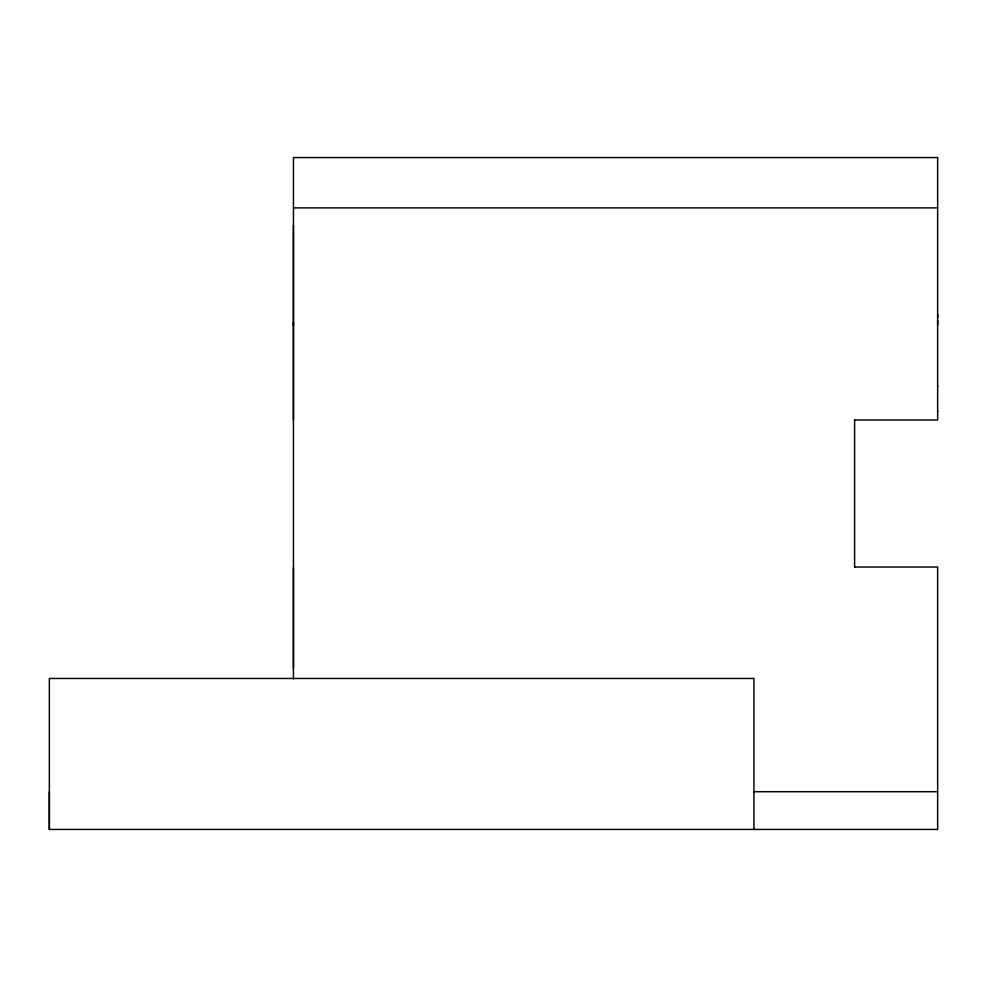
<?xml version="1.0" encoding="UTF-8"?>
<svg xmlns="http://www.w3.org/2000/svg" width="987" height="987" viewBox="0 0 987 987"><rect width="100%" height="100%" fill="white"/><g stroke="black" fill="none" stroke-linecap="round" stroke-linejoin="round"><path stroke-width="1.48" d="M854.421 567.019L937.65 567.019L937.65 829.438L49.35 829.438L49.35 791.697M293.447 679.007L293.447 157.562L937.65 157.562L937.65 419.993L854.421 419.993M854.606 567.019L854.606 419.993M937.65 411.715L937.65 411.085M937.65 386.546L937.65 385.88M937.65 325.315L937.65 320.528M937.65 317.802L937.65 314.483M293.447 207.887L937.65 207.887M753.945 791.697L937.65 791.697M293.447 322.441L293.447 325.796M753.945 829.438L753.945 678.464L49.35 678.464L49.35 829.438M293.447 225.505L293.447 419.993M293.447 567.735L293.447 668.396"/></g></svg>
